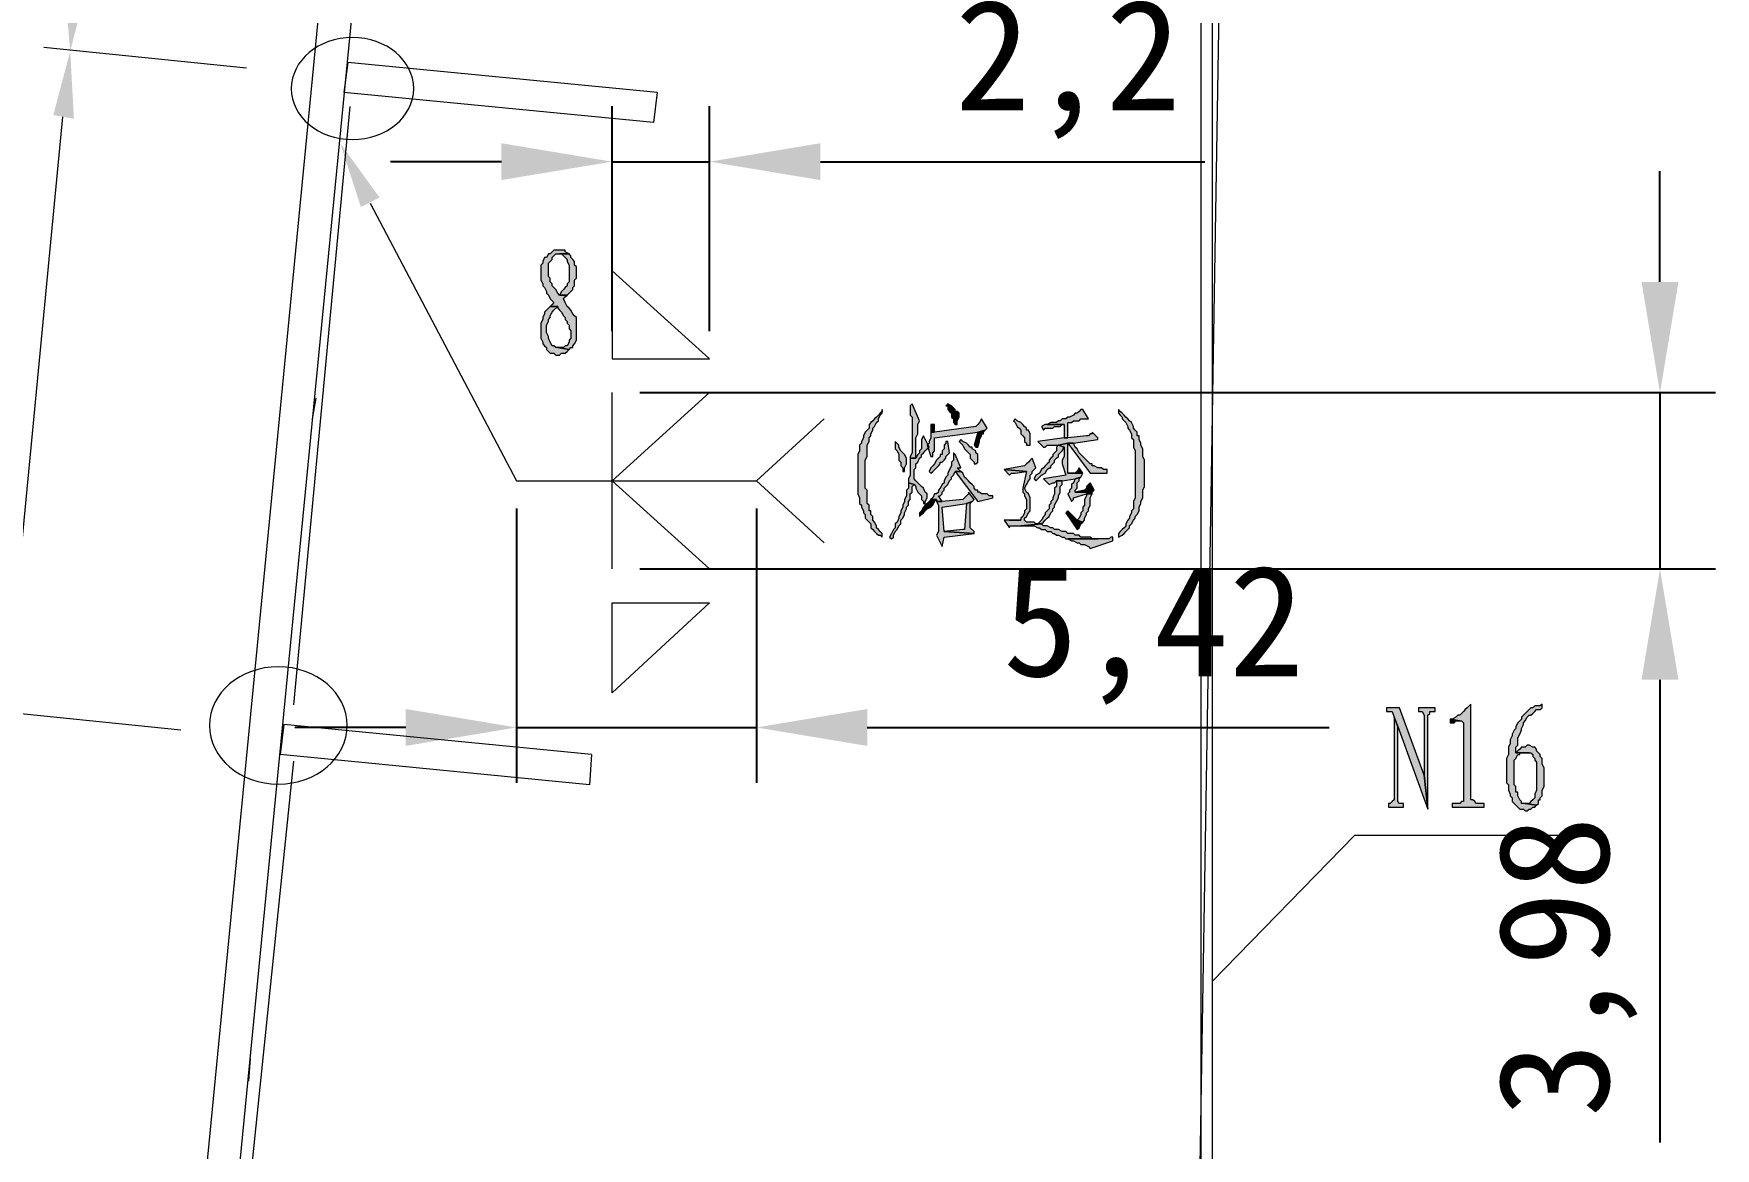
# Model space of a CAD drawing. Header units: inches. Extents: x 20 to 409, y 5 to 283.
# Drawn here: x 42.24 to 80.2, y 204.87 to 230.03 of the extents above; entities that cross this region are included whole.
import ezdxf

# ---------------------------------------------------------------- set-up
doc = ezdxf.new("R2010")
doc.units = ezdxf.units.IN
doc.header["$MEASUREMENT"] = 0
doc.layers.add('C00-00-00', color=7, linetype='Continuous')
doc.layers.add('CFF-00-00', color=1, linetype='Continuous')
doc.styles.get("Standard").update_dxf_attribs({"font": ''})
doc.styles.get('Standard').set_extended_font_data('宋体')
doc.dimstyles.new('ISO-25', dxfattribs={"dimtxt": 2.5, "dimasz": 2.5, "dimexe": 1.25, "dimexo": 0.625, "dimtad": 1, "dimtxsty": 'Standard', "dimcen": 2.5, "dimadec": 0, "dimazin": 0, "dimtfac": 1, "dimtmove": 0, "dimatfit": 3, "dimfxl": 1, "dimarcsym": 0})

# ---------------------------------------------------------------- blocks, each defined once
blk = doc.blocks.new('*U1')
at = {"color": 0, "lineweight": -2, "transparency": 16777216}
for p, q in [((55.296, 223.316), (55.296, 228.392)), ((57.498, 223.316), (57.498, 228.392)), ((52.796, 227.142), (50.296, 227.142)), ((55.296, 227.142), (57.498, 227.142)), ((59.998, 227.142), (68.678, 227.142))]:
    blk.add_line(p, q, dxfattribs=at)
at = {"color": 0, "transparency": 16777216}
for points in [[(52.796, 227.559), (52.796, 226.726), (55.296, 227.142)], [(59.998, 227.559), (59.998, 226.726), (57.498, 227.142)]]:
    blk.add_solid(points, dxfattribs=at)
at = {"layer": 'Defpoints', "color": 0, "transparency": 16777216}
for p in [(57.498, 227.142), (55.296, 222.691), (57.498, 222.691)]:
    blk.add_point(p, dxfattribs=at)
at = {"color": 0, "transparency": 16777216, "insert": (65.588, 229.226), "char_height": 2.5, "attachment_point": 5}
blk.add_mtext('2,2', dxfattribs=at)
blk = doc.blocks.new('*U2')
at = {"color": 0, "lineweight": -2, "transparency": 16777216}
for p, q in [((53.137, 219.314), (53.137, 213.123)), ((58.556, 219.314), (58.556, 213.123)), ((50.637, 214.373), (48.137, 214.373)), ((53.137, 214.373), (58.556, 214.373)), ((61.056, 214.373), (71.487, 214.373))]:
    blk.add_line(p, q, dxfattribs=at)
at = {"color": 0, "transparency": 16777216}
for points in [[(50.637, 214.789), (50.637, 213.956), (53.137, 214.373)], [(61.056, 214.789), (61.056, 213.956), (58.556, 214.373)]]:
    blk.add_solid(points, dxfattribs=at)
at = {"layer": 'Defpoints', "color": 0, "transparency": 16777216}
for p in [(53.137, 219.939), (58.556, 219.939), (58.556, 214.373)]:
    blk.add_point(p, dxfattribs=at)
at = {"color": 0, "transparency": 16777216, "insert": (67.521, 216.456), "char_height": 2.5, "attachment_point": 5}
blk.add_mtext('5,42', dxfattribs=at)
blk = doc.blocks.new('*U3')
at = {"color": 0, "lineweight": -2, "transparency": 16777216}
for p, q in [((78.953, 224.429), (78.953, 226.929)), ((55.921, 221.929), (80.203, 221.929)), ((78.953, 221.929), (78.953, 217.95)), ((55.921, 217.95), (80.203, 217.95)), ((78.953, 215.45), (78.953, 205.005))]:
    blk.add_line(p, q, dxfattribs=at)
at = {"color": 0, "transparency": 16777216}
for points in [[(78.537, 224.429), (79.37, 224.429), (78.953, 221.929)], [(78.537, 215.45), (79.37, 215.45), (78.953, 217.95)]]:
    blk.add_solid(points, dxfattribs=at)
at = {"layer": 'Defpoints', "color": 0, "transparency": 16777216}
for p in [(55.296, 221.929), (55.296, 217.95), (78.953, 217.95)]:
    blk.add_point(p, dxfattribs=at)
at = {"color": 0, "transparency": 16777216, "insert": (76.87, 208.977), "char_height": 2.5, "attachment_point": 5, "rotation": 90}
blk.add_mtext('3,98', dxfattribs=at)

msp = doc.modelspace()

# ---------------------------------------------------------------- hatches: boundary and pattern name
at = {"layer": 'C00-00-00'}
h = msp.add_hatch(color=0, dxfattribs=at)
h.dxf.hatch_style = 2
h.paths.add_polyline_path([(42.935, 231.158), (43.443, 231.115), (43.062, 229.634)])
h = msp.add_hatch(color=0, dxfattribs=at)
h.dxf.hatch_style = 2
h.paths.add_polyline_path([(42.681, 228.194), (43.147, 228.11), (43.062, 229.634)])
h = msp.add_hatch(color=0, dxfattribs=at)
h.dxf.hatch_style = 2
h.paths.add_polyline_path([(49.624, 226.12), (49.158, 227.559), (50.047, 226.332)])
h = msp.add_hatch(color=0, dxfattribs=at)
h.dxf.hatch_style = 2
h.paths.add_polyline_path([(54.111, 225.146), (53.984, 225.146), (53.942, 225.104), (53.899, 225.062), (53.857, 225.062), (53.815, 224.977), (53.772, 224.977), (53.73, 224.892), (53.73, 224.85), (53.688, 224.808), (53.688, 224.469), (53.73, 224.384), (53.73, 224.342), (53.772, 224.3), (53.815, 224.215), (53.815, 224.173), (53.857, 224.13), (53.899, 224.046), (53.984, 223.961), (53.942, 223.919), (53.899, 223.876), (54.069, 223.876), (54.069, 223.834), (54.111, 223.792), (54.153, 223.749), (54.196, 223.665), (54.238, 223.622), (54.238, 223.58), (54.28, 223.538), (54.28, 223.495), (54.323, 223.453), (54.323, 223.368), (54.365, 223.326), (54.365, 223.157), (54.323, 223.114), (54.323, 223.072), (54.28, 222.987), (54.238, 222.987), (54.196, 222.945), (54.069, 222.945), (54.323, 222.903), (54.365, 222.945), (54.407, 222.945), (54.407, 222.987), (54.45, 223.03), (54.492, 223.114), (54.492, 223.622), (54.45, 223.665), (54.407, 223.707), (54.365, 223.792), (54.323, 223.834), (54.28, 223.876), (54.238, 223.961), (54.196, 224.046), (54.238, 224.088), (54.28, 224.13), (54.111, 224.13), (54.069, 224.173), (54.026, 224.257), (53.984, 224.3), (53.942, 224.342), (53.942, 224.384), (53.899, 224.427), (53.899, 224.511), (53.857, 224.554), (53.857, 224.85), (53.899, 224.892), (53.942, 224.935), (53.942, 224.977), (53.984, 225.019), (54.026, 225.062), (54.323, 225.062), (54.238, 225.104), (54.238, 225.146), (54.196, 225.146)])
h = msp.add_hatch(color=0, dxfattribs=at)
h.dxf.hatch_style = 2
h.paths.add_polyline_path([(54.323, 225.062), (54.111, 225.062), (54.153, 225.062), (54.196, 225.019), (54.238, 224.977), (54.28, 224.935), (54.28, 224.892), (54.323, 224.808), (54.323, 224.427), (54.28, 224.384), (54.28, 224.342), (54.238, 224.3), (54.196, 224.257), (54.153, 224.215), (54.111, 224.13), (54.28, 224.13), (54.323, 224.173), (54.365, 224.215), (54.407, 224.257), (54.407, 224.3), (54.45, 224.342), (54.45, 224.469), (54.492, 224.511), (54.492, 224.765), (54.45, 224.808), (54.45, 224.892), (54.407, 224.935), (54.365, 224.977), (54.365, 225.019)])
h = msp.add_hatch(color=0, dxfattribs=at)
h.dxf.hatch_style = 2
h.paths.add_polyline_path([(53.899, 223.876), (53.857, 223.834), (53.815, 223.792), (53.772, 223.749), (53.772, 223.707), (53.73, 223.622), (53.73, 223.58), (53.688, 223.495), (53.688, 223.157), (53.73, 223.072), (53.73, 223.03), (53.772, 222.987), (53.815, 222.945), (53.815, 222.903), (53.857, 222.86), (53.899, 222.818), (53.984, 222.818), (54.026, 222.776), (54.111, 222.776), (54.153, 222.818), (54.238, 222.818), (54.28, 222.86), (54.323, 222.903), (54.069, 222.945), (54.026, 222.945), (53.984, 222.987), (53.942, 222.987), (53.899, 223.072), (53.857, 223.157), (53.857, 223.199), (53.815, 223.284), (53.815, 223.453), (53.857, 223.538), (53.857, 223.58), (53.899, 223.622), (53.899, 223.665), (53.942, 223.749), (53.984, 223.792), (54.069, 223.876)])
h = msp.add_hatch(color=0, dxfattribs=at)
h.dxf.hatch_style = 2
h.paths.add_polyline_path([(61.392, 221.548), (61.392, 221.506), (61.35, 221.463), (61.308, 221.421), (61.265, 221.379), (61.223, 221.336), (61.181, 221.294), (61.138, 221.252), (61.096, 221.209), (61.096, 221.125), (61.054, 221.082), (61.011, 221.04), (60.969, 220.955), (60.969, 220.913), (60.927, 220.828), (60.927, 220.786), (60.884, 220.744), (60.884, 220.617), (60.842, 220.532), (60.842, 220.193), (60.842, 220.109), (60.842, 219.643), (60.884, 219.558), (60.884, 219.431), (60.927, 219.389), (60.927, 219.347), (60.969, 219.262), (60.969, 219.22), (61.011, 219.177), (61.011, 219.093), (61.054, 219.05), (61.096, 219.008), (61.138, 218.966), (61.138, 218.881), (61.181, 218.839), (61.223, 218.796), (61.265, 218.754), (61.308, 218.712), (61.35, 218.712), (61.392, 218.669), (61.392, 218.754), (61.35, 218.796), (61.308, 218.839), (61.265, 218.881), (61.265, 218.923), (61.223, 219.008), (61.181, 219.05), (61.181, 219.135), (61.138, 219.177), (61.138, 219.262), (61.096, 219.262), (61.096, 219.389), (61.054, 219.431), (61.054, 219.728), (61.011, 219.77), (61.011, 220.405), (61.054, 220.49), (61.054, 220.744), (61.096, 220.828), (61.096, 220.913), (61.138, 220.955), (61.138, 220.998), (61.181, 221.082), (61.181, 221.125), (61.223, 221.167), (61.265, 221.252), (61.308, 221.294), (61.308, 221.336), (61.35, 221.421), (61.392, 221.463)])
h = msp.add_hatch(color=0, dxfattribs=at)
h.dxf.hatch_style = 2
h.paths.add_polyline_path([(62.07, 221.675), (62.027, 221.633), (62.027, 221.421), (62.07, 221.379), (62.07, 220.574), (62.027, 220.49), (62.027, 220.447), (62.154, 220.447), (62.154, 220.659), (62.154, 220.701), (62.154, 220.913), (62.197, 220.998), (62.197, 221.209), (62.239, 221.294)])
h = msp.add_hatch(color=0, dxfattribs=at)
h.dxf.hatch_style = 2
h.paths.add_polyline_path([(62.874, 221.675), (62.832, 221.633), (62.874, 221.633), (62.874, 221.548), (62.916, 221.506), (62.959, 221.463), (62.959, 221.379), (63.001, 221.336), (63.001, 221.252), (63.043, 221.209), (63.086, 221.209), (63.086, 221.294), (63.128, 221.379), (63.128, 221.463), (63.086, 221.506), (63.043, 221.506), (63.043, 221.548), (63.001, 221.59), (62.959, 221.633)])
h = msp.add_hatch(color=0, dxfattribs=at)
h.dxf.hatch_style = 2
h.paths.add_polyline_path([(65.88, 221.548), (65.837, 221.506), (65.795, 221.463), (65.753, 221.463), (65.71, 221.421), (65.626, 221.379), (65.583, 221.379), (65.541, 221.336), (65.456, 221.336), (65.414, 221.294), (65.372, 221.294), (65.329, 221.252), (65.202, 221.252), (65.118, 221.209), (65.499, 221.209), (65.499, 221.167), (65.499, 220.913), (65.583, 220.913), (65.583, 221.252), (65.626, 221.252), (65.668, 221.252), (65.71, 221.294), (65.837, 221.294), (65.88, 221.336), (66.049, 221.336), (65.922, 221.548)])
h = msp.add_hatch(color=0, dxfattribs=at)
h.dxf.hatch_style = 2
h.paths.add_polyline_path([(66.726, 221.548), (66.726, 221.463), (66.769, 221.421), (66.811, 221.379), (66.811, 221.336), (66.853, 221.294), (66.896, 221.252), (66.938, 221.167), (66.938, 221.125), (66.98, 221.082), (67.023, 220.998), (67.023, 220.913), (67.065, 220.871), (67.065, 220.701), (67.107, 220.617), (67.107, 220.066), (67.107, 219.982), (67.107, 219.558), (67.065, 219.474), (67.065, 219.304), (67.023, 219.262), (67.023, 219.22), (66.98, 219.135), (66.98, 219.093), (66.938, 219.05), (66.896, 218.966), (66.896, 218.923), (66.853, 218.881), (66.811, 218.839), (66.769, 218.796), (66.726, 218.754), (66.726, 218.669), (66.811, 218.712), (66.853, 218.754), (66.896, 218.796), (66.938, 218.839), (66.98, 218.881), (66.98, 218.923), (67.023, 218.966), (67.065, 219.05), (67.107, 219.093), (67.107, 219.135), (67.15, 219.177), (67.192, 219.262), (67.192, 219.347), (67.234, 219.431), (67.234, 219.474), (67.277, 219.558), (67.277, 219.728), (67.319, 219.812), (67.319, 220.405), (67.277, 220.49), (67.277, 220.659), (67.234, 220.744), (67.234, 220.786), (67.192, 220.871), (67.192, 220.955), (67.15, 220.955), (67.15, 221.04), (67.107, 221.082), (67.065, 221.125), (67.065, 221.167), (67.023, 221.252), (66.98, 221.294), (66.938, 221.336), (66.896, 221.379), (66.853, 221.421), (66.811, 221.463), (66.769, 221.506)])
h = msp.add_hatch(color=0, dxfattribs=at)
h.dxf.hatch_style = 2
h.paths.add_polyline_path([(63.636, 221.336), (63.594, 221.252), (63.551, 221.209), (63.509, 221.167), (62.578, 221.04), (62.493, 221.04), (62.493, 220.955), (62.493, 220.913), (62.451, 220.828), (62.451, 220.786), (62.408, 220.744), (62.493, 220.49), (62.535, 220.49), (62.535, 220.574), (62.578, 220.617), (62.578, 220.913), (63.551, 221.04), (63.721, 221.082), (63.763, 221.125)])
h = msp.add_hatch(color=0, dxfattribs=at)
h.dxf.hatch_style = 2
h.paths.add_polyline_path([(62.578, 221.209), (62.493, 221.209), (62.493, 221.125), (62.493, 221.04), (62.578, 221.04)])
h = msp.add_hatch(color=0, dxfattribs=at)
h.dxf.hatch_style = 2
h.paths.add_polyline_path([(63.721, 221.082), (63.551, 221.04), (63.467, 220.744), (63.509, 220.701), (63.551, 220.701), (63.594, 220.828), (63.594, 220.871), (63.636, 220.955), (63.636, 220.998), (63.678, 220.998), (63.678, 221.04)])
h = msp.add_hatch(color=0, dxfattribs=at)
h.dxf.hatch_style = 2
h.paths.add_polyline_path([(64.398, 221.336), (64.356, 221.294), (64.398, 221.252), (64.44, 221.167), (64.483, 221.125), (64.525, 221.082), (64.525, 220.998), (64.567, 220.955), (64.61, 220.913), (64.61, 220.828), (64.652, 220.786), (64.652, 220.744), (64.737, 220.744), (64.737, 220.998), (64.694, 221.082), (64.652, 221.082), (64.652, 221.125), (64.61, 221.167), (64.567, 221.209), (64.525, 221.252), (64.44, 221.294)])
h = msp.add_hatch(color=0, dxfattribs=at)
h.dxf.hatch_style = 2
h.paths.add_polyline_path([(66.134, 221.04), (66.134, 220.998), (66.091, 220.998), (66.049, 220.955), (66.007, 220.955), (65.583, 220.913), (65.499, 220.913), (64.906, 220.828), (65.033, 220.701), (65.075, 220.701), (65.118, 220.744), (65.372, 220.744), (65.583, 220.786), (65.71, 220.786), (66.261, 220.871), (66.261, 220.913)])
h = msp.add_hatch(color=0, dxfattribs=at)
h.dxf.hatch_style = 2
h.paths.add_polyline_path([(65.118, 221.209), (65.075, 221.209), (64.991, 221.167), (65.033, 221.082), (65.075, 221.125), (65.245, 221.125), (65.287, 221.167), (65.414, 221.167), (65.456, 221.209), (65.499, 221.209)])
h = msp.add_hatch(color=0, dxfattribs=at)
h.dxf.hatch_style = 2
h.paths.add_polyline_path([(61.689, 220.828), (61.689, 220.659), (61.731, 220.617), (61.773, 220.532), (61.773, 220.405), (61.816, 220.363), (61.816, 220.278), (61.858, 220.236), (61.858, 220.151), (61.9, 220.151), (61.9, 220.236), (61.943, 220.32), (61.943, 220.447), (61.9, 220.532), (61.858, 220.574), (61.816, 220.617), (61.773, 220.701), (61.773, 220.744)])
h = msp.add_hatch(color=0, dxfattribs=at)
h.dxf.hatch_style = 2
h.paths.add_polyline_path([(62.324, 220.955), (62.281, 220.871), (62.281, 220.659), (62.239, 220.617), (62.239, 220.574), (62.197, 220.532), (62.154, 220.447), (62.027, 220.447), (62.027, 220.363), (62.027, 220.066), (61.985, 219.982), (61.985, 219.897), (62.112, 219.855), (62.154, 219.812), (62.154, 219.77), (62.197, 219.685), (62.239, 219.643), (62.281, 219.601), (62.281, 219.516), (62.324, 219.474), (62.324, 219.431), (62.366, 219.431), (62.366, 219.474), (62.408, 219.558), (62.408, 219.643), (62.366, 219.685), (62.324, 219.77), (62.281, 219.812), (62.239, 219.855), (62.197, 219.897), (62.154, 219.939), (62.112, 219.982), (62.112, 220.193), (62.154, 220.236), (62.154, 220.32), (62.197, 220.363), (62.239, 220.447), (62.281, 220.49), (62.281, 220.532), (62.324, 220.574), (62.366, 220.617), (62.408, 220.659), (62.451, 220.701)])
h = msp.add_hatch(color=0, dxfattribs=at)
h.dxf.hatch_style = 2
h.paths.add_polyline_path([(62.832, 220.828), (62.832, 220.786), (62.789, 220.744), (62.789, 220.659), (62.747, 220.617), (62.747, 220.532), (62.705, 220.532), (62.705, 220.49), (62.662, 220.447), (62.62, 220.405), (62.578, 220.32), (62.535, 220.278), (62.493, 220.236), (62.451, 220.151), (62.493, 220.109), (62.535, 220.151), (62.62, 220.236), (62.662, 220.278), (62.705, 220.32), (62.705, 220.363), (62.747, 220.363), (62.789, 220.405), (62.832, 220.447), (62.832, 220.49), (62.874, 220.532), (62.916, 220.574), (62.874, 220.828)])
h = msp.add_hatch(color=0, dxfattribs=at)
h.dxf.hatch_style = 2
h.paths.add_polyline_path([(63.17, 220.871), (63.128, 220.828), (63.17, 220.786), (63.213, 220.744), (63.255, 220.659), (63.297, 220.617), (63.34, 220.574), (63.382, 220.532), (63.382, 220.447), (63.424, 220.405), (63.467, 220.363), (63.467, 220.32), (63.509, 220.32), (63.551, 220.363), (63.551, 220.532), (63.509, 220.574), (63.509, 220.617), (63.424, 220.659), (63.424, 220.701), (63.382, 220.701), (63.34, 220.744), (63.297, 220.786), (63.213, 220.828)])
h = msp.add_hatch(color=0, dxfattribs=at)
h.dxf.hatch_style = 2
h.paths.add_polyline_path([(65.372, 220.744), (65.329, 220.701), (65.329, 220.617), (65.287, 220.574), (65.245, 220.532), (65.245, 220.49), (65.202, 220.447), (65.16, 220.405), (65.16, 220.363), (65.118, 220.32), (65.075, 220.278), (65.033, 220.236), (64.991, 220.193), (64.948, 220.109), (64.864, 220.066), (64.821, 219.982), (64.864, 219.939), (64.906, 219.982), (64.948, 220.024), (64.991, 220.066), (65.075, 220.109), (65.118, 220.193), (65.16, 220.236), (65.202, 220.236), (65.202, 220.278), (65.245, 220.32), (65.287, 220.363), (65.287, 220.405), (65.329, 220.447), (65.372, 220.49), (65.372, 220.532), (65.414, 220.574), (65.456, 220.617), (65.499, 220.701)])
h = msp.add_hatch(color=0, dxfattribs=at)
h.dxf.hatch_style = 2
h.paths.add_polyline_path([(65.583, 220.786), (65.372, 220.744), (65.499, 220.701), (65.499, 220.49), (65.456, 220.405), (65.456, 220.32), (65.541, 220.066), (65.033, 219.982), (65.16, 219.855), (65.245, 219.897), (65.287, 219.897), (65.329, 219.939), (65.456, 219.939), (65.753, 219.982), (65.88, 220.024), (65.922, 220.109), (65.583, 220.109), (65.583, 220.447)])
h = msp.add_hatch(color=0, dxfattribs=at)
h.dxf.hatch_style = 2
h.paths.add_polyline_path([(65.71, 220.786), (65.583, 220.786), (66.091, 220.109), (66.472, 220.109), (66.472, 220.193), (66.388, 220.193), (66.345, 220.236), (66.261, 220.236), (66.176, 220.278), (66.134, 220.278), (66.134, 220.32), (66.091, 220.32), (66.049, 220.363), (66.007, 220.405), (65.964, 220.447), (65.922, 220.49), (65.88, 220.532), (65.837, 220.574), (65.795, 220.659), (65.753, 220.701)])
h = msp.add_hatch(color=0, dxfattribs=at)
h.dxf.hatch_style = 2
h.paths.add_polyline_path([(63.001, 220.574), (63.001, 220.405), (62.959, 220.363), (62.959, 220.278), (62.916, 220.193), (62.874, 220.109), (62.874, 220.066), (62.832, 220.024), (62.789, 219.939), (62.789, 219.897), (62.747, 219.855), (62.705, 219.77), (62.662, 219.728), (62.662, 219.685), (62.62, 219.643), (62.578, 219.643), (62.535, 219.558), (62.493, 219.516), (62.62, 219.516), (62.62, 219.474), (62.747, 219.474), (62.662, 219.601), (62.705, 219.601), (62.747, 219.643), (62.747, 219.685), (62.789, 219.728), (62.789, 219.77), (62.832, 219.812), (62.874, 219.855), (62.916, 219.939), (62.959, 219.982), (62.959, 220.024), (63.001, 220.066), (63.043, 220.151), (63.17, 220.151), (63.086, 220.236), (63.17, 220.236), (63.043, 220.532)])
h = msp.add_hatch(color=0, dxfattribs=at)
h.dxf.hatch_style = 2
h.paths.add_polyline_path([(64.779, 220.447), (64.737, 220.405), (64.694, 220.363), (64.652, 220.32), (64.61, 220.278), (64.144, 220.193), (64.652, 220.151), (64.567, 219.77), (64.567, 219.685), (64.61, 219.643), (64.61, 219.601), (64.652, 219.516), (64.652, 219.304), (64.61, 219.262), (64.61, 219.22), (64.567, 219.135), (64.525, 219.093), (64.525, 219.05), (64.271, 219.05), (64.144, 219.05), (64.271, 218.881), (64.271, 218.923), (64.313, 218.923), (64.525, 218.923), (64.991, 218.966), (64.864, 218.966), (64.821, 219.008), (64.652, 219.008), (64.61, 219.05), (64.61, 219.093), (64.652, 219.135), (64.694, 219.22), (64.737, 219.262), (64.737, 219.558), (64.694, 219.643), (64.652, 219.685), (64.61, 219.77), (64.652, 219.855), (64.694, 219.939), (64.737, 219.982), (64.737, 220.066), (64.779, 220.109), (64.779, 220.151), (64.821, 220.193), (64.864, 220.236)])
h = msp.add_hatch(color=0, dxfattribs=at)
h.dxf.hatch_style = 2
h.paths.add_polyline_path([(65.837, 220.236), (65.795, 220.151), (65.753, 220.109), (65.583, 220.109), (65.922, 220.109)])
h = msp.add_hatch(color=0, dxfattribs=at)
h.dxf.hatch_style = 2
h.paths.add_polyline_path([(61.985, 219.897), (61.985, 219.77), (61.943, 219.728), (61.943, 219.601), (61.9, 219.516), (61.9, 219.474), (61.858, 219.389), (61.858, 219.347), (61.816, 219.262), (61.816, 219.22), (61.773, 219.135), (61.773, 219.093), (61.731, 219.008), (61.689, 218.966), (61.689, 218.881), (61.646, 218.839), (61.604, 218.754), (61.562, 218.669), (61.604, 218.627), (61.646, 218.669), (61.646, 218.712), (61.689, 218.796), (61.731, 218.839), (61.773, 218.923), (61.816, 218.966), (61.816, 219.05), (61.858, 219.093), (61.9, 219.177), (61.9, 219.22), (61.943, 219.304), (61.943, 219.347), (61.985, 219.389), (61.985, 219.474), (62.027, 219.516), (62.027, 219.643), (62.07, 219.685), (62.07, 219.812), (62.112, 219.855)])
h = msp.add_hatch(color=0, dxfattribs=at)
h.dxf.hatch_style = 2
h.paths.add_polyline_path([(63.17, 220.151), (63.043, 220.151), (63.551, 219.474), (63.89, 219.558), (63.89, 219.601), (63.848, 219.601), (63.805, 219.601), (63.763, 219.643), (63.636, 219.643), (63.594, 219.685), (63.551, 219.685), (63.551, 219.728), (63.509, 219.728), (63.467, 219.77), (63.467, 219.812), (63.424, 219.855), (63.382, 219.897), (63.34, 219.939), (63.297, 219.982), (63.255, 220.024), (63.213, 220.109)])
h = msp.add_hatch(color=0, dxfattribs=at)
h.dxf.hatch_style = 2
h.paths.add_polyline_path([(64.144, 220.193), (64.271, 220.066), (64.313, 220.109), (64.398, 220.109), (64.652, 220.151)])
h = msp.add_hatch(color=0, dxfattribs=at)
h.dxf.hatch_style = 2
h.paths.add_polyline_path([(65.456, 219.939), (65.329, 219.939), (65.329, 219.897), (65.329, 219.812), (65.287, 219.77), (65.287, 219.643), (65.245, 219.558), (65.245, 219.516), (65.202, 219.474), (65.202, 219.431), (65.16, 219.389), (65.16, 219.304), (65.118, 219.262), (65.075, 219.22), (65.075, 219.177), (65.033, 219.135), (64.991, 219.05), (64.948, 219.008), (64.906, 218.966), (64.991, 218.966), (65.033, 219.008), (65.075, 219.05), (65.118, 219.093), (65.16, 219.135), (65.202, 219.22), (65.245, 219.262), (65.245, 219.304), (65.287, 219.347), (65.287, 219.389), (65.329, 219.474), (65.372, 219.558), (65.372, 219.601), (65.414, 219.685), (65.414, 219.812), (65.456, 219.855)])
h = msp.add_hatch(color=0, dxfattribs=at)
h.dxf.hatch_style = 2
h.paths.add_polyline_path([(65.88, 220.024), (65.753, 219.982), (65.71, 219.897), (65.668, 219.855), (65.668, 219.77), (65.626, 219.728), (65.626, 219.685), (65.583, 219.643), (65.668, 219.474), (65.71, 219.516), (65.71, 219.558), (66.007, 219.643), (66.134, 219.643), (66.134, 219.685), (65.753, 219.685), (65.753, 219.728), (65.795, 219.77), (65.795, 219.897), (65.837, 219.939), (65.837, 219.982)])
h = msp.add_hatch(color=0, dxfattribs=at)
h.dxf.hatch_style = 2
h.paths.add_polyline_path([(66.091, 219.897), (66.049, 219.855), (66.007, 219.812), (66.007, 219.77), (65.964, 219.728), (65.753, 219.685), (66.134, 219.685), (66.176, 219.728)])
h = msp.add_hatch(color=0, dxfattribs=at)
h.dxf.hatch_style = 2
h.paths.add_polyline_path([(62.493, 219.516), (62.451, 219.474), (62.408, 219.431), (62.366, 219.389), (62.324, 219.347), (62.281, 219.262), (62.239, 219.22), (62.239, 219.135), (62.281, 219.177), (62.324, 219.22), (62.366, 219.262), (62.408, 219.304), (62.493, 219.347), (62.535, 219.389), (62.578, 219.474), (62.62, 219.516)])
h = msp.add_hatch(color=0, dxfattribs=at)
h.dxf.hatch_style = 2
h.paths.add_polyline_path([(63.34, 219.685), (63.34, 219.643), (63.297, 219.601), (63.255, 219.558), (63.213, 219.516), (62.747, 219.474), (62.62, 219.474), (62.662, 219.389), (62.662, 218.796), (62.62, 218.712), (62.747, 218.458), (62.789, 218.669), (63.467, 218.754), (62.789, 218.796), (62.747, 219.347), (63.297, 219.431), (63.424, 219.474), (63.467, 219.516)])
h = msp.add_hatch(color=0, dxfattribs=at)
h.dxf.hatch_style = 2
h.paths.add_polyline_path([(63.424, 219.474), (63.297, 219.431), (63.255, 218.839), (63.213, 218.839), (62.789, 218.796), (63.467, 218.754), (63.467, 218.796), (63.382, 218.881), (63.382, 219.431)])
h = msp.add_hatch(color=0, dxfattribs=at)
h.dxf.hatch_style = 2
h.paths.add_polyline_path([(66.134, 219.643), (66.007, 219.643), (66.007, 219.601), (65.964, 219.516), (65.964, 219.389), (65.922, 219.347), (65.922, 219.262), (65.88, 219.22), (65.88, 219.177), (65.837, 219.093), (65.795, 219.05), (65.922, 219.008), (65.964, 219.05), (65.964, 219.093), (66.007, 219.177), (66.007, 219.22), (66.049, 219.262), (66.049, 219.304), (66.091, 219.389), (66.091, 219.558)])
h = msp.add_hatch(color=0, dxfattribs=at)
h.dxf.hatch_style = 2
h.paths.add_polyline_path([(65.583, 219.262), (65.541, 219.22), (65.795, 218.839), (65.837, 218.881), (65.88, 218.966), (65.922, 219.008), (65.795, 219.05)])
h = msp.add_hatch(color=0, dxfattribs=at)
h.dxf.hatch_style = 2
h.paths.add_polyline_path([(64.991, 218.966), (64.525, 218.923), (64.821, 218.923), (64.906, 218.881), (64.948, 218.881), (64.991, 218.839), (65.075, 218.839), (65.118, 218.796), (65.202, 218.796), (65.245, 218.754), (65.287, 218.754), (65.329, 218.712), (65.372, 218.712), (65.456, 218.669), (65.499, 218.669), (65.541, 218.627), (65.583, 218.627), (66.261, 218.627), (66.134, 218.627), (66.091, 218.669), (65.88, 218.669), (65.837, 218.712), (65.753, 218.712), (65.71, 218.754), (65.583, 218.754), (65.541, 218.796), (65.456, 218.796), (65.372, 218.839), (65.287, 218.839), (65.245, 218.881), (65.202, 218.881), (65.118, 218.923), (65.033, 218.923)])
h = msp.add_hatch(color=0, dxfattribs=at)
h.dxf.hatch_style = 2
h.paths.add_polyline_path([(66.599, 218.669), (66.557, 218.669), (66.515, 218.627), (65.583, 218.627), (65.668, 218.585), (65.71, 218.585), (65.795, 218.542), (65.837, 218.542), (65.88, 218.5), (65.964, 218.5), (66.049, 218.458), (66.091, 218.415), (66.599, 218.585)])
h = msp.add_hatch(color=0, dxfattribs=at)
h.dxf.hatch_style = 2
h.paths.add_polyline_path([(74.685, 214.902), (74.643, 214.859), (74.6, 214.817), (74.558, 214.775), (74.516, 214.732), (74.473, 214.69), (74.431, 214.648), (74.389, 214.648), (74.346, 214.605), (74.262, 214.563), (74.219, 214.563), (74.431, 214.521), (74.473, 214.521), (74.516, 214.478), (74.516, 212.7), (74.473, 212.7), (74.431, 212.658), (74.262, 212.658), (74.262, 212.573), (74.981, 212.573), (74.981, 212.658), (74.812, 212.658), (74.77, 212.7), (74.727, 212.743), (74.685, 212.743), (74.685, 212.785)])
h = msp.add_hatch(color=0, dxfattribs=at)
h.dxf.hatch_style = 2
h.paths.add_polyline_path([(76.294, 214.902), (76.251, 214.859), (76.124, 214.859), (76.082, 214.817), (76.04, 214.817), (75.997, 214.775), (75.955, 214.732), (75.913, 214.69), (75.87, 214.648), (75.828, 214.605), (75.828, 214.563), (75.786, 214.521), (75.743, 214.478), (75.701, 214.394), (75.701, 214.351), (75.659, 214.309), (75.616, 214.224), (75.616, 214.182), (75.574, 214.097), (75.574, 214.013), (75.532, 213.928), (75.532, 213.801), (75.532, 213.759), (75.489, 213.674), (75.489, 213.124), (75.532, 213.081), (75.532, 212.954), (75.574, 212.87), (75.574, 212.827), (75.616, 212.785), (75.616, 212.7), (75.659, 212.658), (75.701, 212.616), (75.743, 212.573), (75.786, 212.531), (75.87, 212.531), (75.913, 212.489), (75.955, 212.489), (75.997, 212.531), (76.04, 212.531), (76.082, 212.573), (76.124, 212.573), (76.167, 212.616), (75.913, 212.658), (75.828, 212.658), (75.828, 212.7), (75.786, 212.743), (75.743, 212.827), (75.743, 212.912), (75.701, 212.912), (75.701, 213.039), (75.659, 213.081), (75.659, 213.632), (75.701, 213.674), (75.743, 213.759), (75.786, 213.759), (75.786, 213.801), (75.997, 213.801), (75.701, 213.801), (75.701, 213.928), (75.743, 213.97), (75.743, 214.14), (75.786, 214.224), (75.828, 214.309), (75.828, 214.351), (75.87, 214.436), (75.87, 214.478), (75.913, 214.521), (75.955, 214.605), (75.997, 214.648), (76.04, 214.648), (76.082, 214.69), (76.124, 214.732), (76.167, 214.775), (76.251, 214.775), (76.294, 214.817)])
h = msp.add_hatch(color=0, dxfattribs=at)
h.dxf.hatch_style = 2
h.paths.add_polyline_path([(73.076, 214.817), (72.78, 214.817), (72.78, 214.732), (72.907, 214.732), (72.949, 214.605), (73.034, 214.394), (73.711, 212.531), (73.627, 213.293)])
h = msp.add_hatch(color=0, dxfattribs=at)
h.dxf.hatch_style = 2
h.paths.add_polyline_path([(72.949, 214.605), (72.949, 212.743), (72.907, 212.7), (72.865, 212.658), (72.822, 212.658), (72.822, 212.573), (73.161, 212.573), (73.161, 212.658), (73.076, 212.658), (73.034, 212.7), (73.034, 214.394)])
h = msp.add_hatch(color=0, dxfattribs=at)
h.dxf.hatch_style = 2
h.paths.add_polyline_path([(73.881, 214.817), (73.5, 214.817), (73.5, 214.732), (73.584, 214.732), (73.627, 214.648), (73.627, 213.293), (73.711, 212.531), (73.711, 214.648), (73.754, 214.69), (73.754, 214.732), (73.796, 214.732), (73.881, 214.732)])
h = msp.add_hatch(color=0, dxfattribs=at)
h.dxf.hatch_style = 2
h.paths.add_polyline_path([(74.219, 214.563), (74.219, 214.478), (74.262, 214.478), (74.304, 214.478), (74.346, 214.521), (74.431, 214.521)])
h = msp.add_hatch(color=0, dxfattribs=at)
h.dxf.hatch_style = 2
h.paths.add_polyline_path([(75.997, 213.97), (75.955, 213.97), (75.913, 213.928), (75.828, 213.928), (75.786, 213.886), (75.743, 213.843), (75.701, 213.801), (76.04, 213.801), (76.082, 213.759), (76.082, 213.716), (76.124, 213.674), (76.124, 213.632), (76.167, 213.589), (76.167, 212.954), (76.124, 212.87), (76.124, 212.827), (76.124, 212.785), (76.082, 212.743), (76.04, 212.7), (75.997, 212.658), (75.913, 212.658), (76.167, 212.616), (76.209, 212.658), (76.209, 212.743), (76.251, 212.743), (76.251, 212.785), (76.294, 212.827), (76.294, 212.954), (76.336, 213.039), (76.336, 213.462), (76.294, 213.547), (76.294, 213.674), (76.251, 213.716), (76.251, 213.759), (76.209, 213.801), (76.167, 213.843), (76.167, 213.886), (76.124, 213.928), (76.082, 213.928)])

# ---------------------------------------------------------------- linework, layer by layer
at = {"layer": 'C00-00-00', "color": 0, "lineweight": 0}
for points in [[(45.475, 197.545), (50.47, 248.938)], [(46.195, 197.333), (51.232, 248.98)], [(68.589, 231.877), (68.589, 203.006)], [(68.843, 231.877), (68.843, 202.921)], [(47.041, 229.253), (42.469, 229.718)], [(47.041, 229.253), (42.469, 229.718)], [(49.327, 229.38), (49.243, 228.702)], [(56.312, 228.702), (49.327, 229.38)], [(56.312, 228.702), (56.228, 228.025), (49.243, 228.702)], [(41.75, 216.214), (42.893, 228.152)], [(49.835, 226.205), (53.137, 219.939)], [(48.608, 221.802), (48.523, 221.336)], [(55.296, 219.939), (57.498, 221.929)], [(55.296, 217.95), (55.296, 221.929)], [(60.08, 221.336), (58.556, 219.939), (60.08, 218.542)], [(53.137, 219.939), (58.556, 219.939)], [(55.296, 219.939), (57.498, 217.95)], [(45.56, 214.309), (40.988, 214.775)], [(45.56, 214.309), (40.988, 214.775)], [(47.888, 214.436), (47.803, 213.759)], [(54.831, 213.759), (47.888, 214.436)], [(54.831, 213.759), (54.788, 213.081), (47.803, 213.759)], [(76.929, 211.938), (72.06, 211.938), (68.843, 208.636)], [(47.126, 206.901), (47.084, 206.393)]]:
    msp.add_lwpolyline(points, dxfattribs=at)
for points in [[(54.111, 225.146), (53.984, 225.146), (53.942, 225.104), (53.899, 225.062), (53.857, 225.062), (53.815, 224.977), (53.772, 224.977), (53.73, 224.892), (53.73, 224.85), (53.688, 224.808), (53.688, 224.469), (53.73, 224.384), (53.73, 224.342), (53.772, 224.3), (53.815, 224.215), (53.815, 224.173), (53.857, 224.13), (53.899, 224.046), (53.984, 223.961), (53.942, 223.919), (53.899, 223.876), (54.069, 223.876), (54.069, 223.834), (54.111, 223.792), (54.153, 223.749), (54.196, 223.665), (54.238, 223.622), (54.238, 223.58), (54.28, 223.538), (54.28, 223.495), (54.323, 223.453), (54.323, 223.368), (54.365, 223.326), (54.365, 223.157), (54.323, 223.114), (54.323, 223.072), (54.28, 222.987), (54.238, 222.987), (54.196, 222.945), (54.069, 222.945), (54.323, 222.903), (54.365, 222.945), (54.407, 222.945), (54.407, 222.987), (54.45, 223.03), (54.492, 223.114), (54.492, 223.622), (54.45, 223.665), (54.407, 223.707), (54.365, 223.792), (54.323, 223.834), (54.28, 223.876), (54.238, 223.961), (54.196, 224.046), (54.238, 224.088), (54.28, 224.13), (54.111, 224.13), (54.069, 224.173), (54.026, 224.257), (53.984, 224.3), (53.942, 224.342), (53.942, 224.384), (53.899, 224.427), (53.899, 224.511), (53.857, 224.554), (53.857, 224.85), (53.899, 224.892), (53.942, 224.935), (53.942, 224.977), (53.984, 225.019), (54.026, 225.062), (54.323, 225.062), (54.238, 225.104), (54.238, 225.146), (54.196, 225.146)], [(54.323, 225.062), (54.111, 225.062), (54.153, 225.062), (54.196, 225.019), (54.238, 224.977), (54.28, 224.935), (54.28, 224.892), (54.323, 224.808), (54.323, 224.427), (54.28, 224.384), (54.28, 224.342), (54.238, 224.3), (54.196, 224.257), (54.153, 224.215), (54.111, 224.13), (54.28, 224.13), (54.323, 224.173), (54.365, 224.215), (54.407, 224.257), (54.407, 224.3), (54.45, 224.342), (54.45, 224.469), (54.492, 224.511), (54.492, 224.765), (54.45, 224.808), (54.45, 224.892), (54.407, 224.935), (54.365, 224.977), (54.365, 225.019)], [(57.498, 222.691), (55.296, 224.681), (55.296, 222.691)], [(53.899, 223.876), (53.857, 223.834), (53.815, 223.792), (53.772, 223.749), (53.772, 223.707), (53.73, 223.622), (53.73, 223.58), (53.688, 223.495), (53.688, 223.157), (53.73, 223.072), (53.73, 223.03), (53.772, 222.987), (53.815, 222.945), (53.815, 222.903), (53.857, 222.86), (53.899, 222.818), (53.984, 222.818), (54.026, 222.776), (54.111, 222.776), (54.153, 222.818), (54.238, 222.818), (54.28, 222.86), (54.323, 222.903), (54.069, 222.945), (54.026, 222.945), (53.984, 222.987), (53.942, 222.987), (53.899, 223.072), (53.857, 223.157), (53.857, 223.199), (53.815, 223.284), (53.815, 223.453), (53.857, 223.538), (53.857, 223.58), (53.899, 223.622), (53.899, 223.665), (53.942, 223.749), (53.984, 223.792), (54.069, 223.876)], [(61.392, 221.548), (61.392, 221.506), (61.35, 221.463), (61.308, 221.421), (61.265, 221.379), (61.223, 221.336), (61.181, 221.294), (61.138, 221.252), (61.096, 221.209), (61.096, 221.125), (61.054, 221.082), (61.011, 221.04), (60.969, 220.955), (60.969, 220.913), (60.927, 220.828), (60.927, 220.786), (60.884, 220.744), (60.884, 220.617), (60.842, 220.532), (60.842, 220.193), (60.842, 220.109), (60.842, 219.643), (60.884, 219.558), (60.884, 219.431), (60.927, 219.389), (60.927, 219.347), (60.969, 219.262), (60.969, 219.22), (61.011, 219.177), (61.011, 219.093), (61.054, 219.05), (61.096, 219.008), (61.138, 218.966), (61.138, 218.881), (61.181, 218.839), (61.223, 218.796), (61.265, 218.754), (61.308, 218.712), (61.35, 218.712), (61.392, 218.669), (61.392, 218.754), (61.35, 218.796), (61.308, 218.839), (61.265, 218.881), (61.265, 218.923), (61.223, 219.008), (61.181, 219.05), (61.181, 219.135), (61.138, 219.177), (61.138, 219.262), (61.096, 219.262), (61.096, 219.389), (61.054, 219.431), (61.054, 219.728), (61.011, 219.77), (61.011, 220.405), (61.054, 220.49), (61.054, 220.744), (61.096, 220.828), (61.096, 220.913), (61.138, 220.955), (61.138, 220.998), (61.181, 221.082), (61.181, 221.125), (61.223, 221.167), (61.265, 221.252), (61.308, 221.294), (61.308, 221.336), (61.35, 221.421), (61.392, 221.463)], [(62.07, 221.675), (62.027, 221.633), (62.027, 221.421), (62.07, 221.379), (62.07, 220.574), (62.027, 220.49), (62.027, 220.447), (62.154, 220.447), (62.154, 220.659), (62.154, 220.701), (62.154, 220.913), (62.197, 220.998), (62.197, 221.209), (62.239, 221.294)], [(62.874, 221.675), (62.832, 221.633), (62.874, 221.633), (62.874, 221.548), (62.916, 221.506), (62.959, 221.463), (62.959, 221.379), (63.001, 221.336), (63.001, 221.252), (63.043, 221.209), (63.086, 221.209), (63.086, 221.294), (63.128, 221.379), (63.128, 221.463), (63.086, 221.506), (63.043, 221.506), (63.043, 221.548), (63.001, 221.59), (62.959, 221.633)], [(65.88, 221.548), (65.837, 221.506), (65.795, 221.463), (65.753, 221.463), (65.71, 221.421), (65.626, 221.379), (65.583, 221.379), (65.541, 221.336), (65.456, 221.336), (65.414, 221.294), (65.372, 221.294), (65.329, 221.252), (65.202, 221.252), (65.118, 221.209), (65.499, 221.209), (65.499, 221.167), (65.499, 220.913), (65.583, 220.913), (65.583, 221.252), (65.626, 221.252), (65.668, 221.252), (65.71, 221.294), (65.837, 221.294), (65.88, 221.336), (66.049, 221.336), (65.922, 221.548)], [(66.726, 221.548), (66.726, 221.463), (66.769, 221.421), (66.811, 221.379), (66.811, 221.336), (66.853, 221.294), (66.896, 221.252), (66.938, 221.167), (66.938, 221.125), (66.98, 221.082), (67.023, 220.998), (67.023, 220.913), (67.065, 220.871), (67.065, 220.701), (67.107, 220.617), (67.107, 220.066), (67.107, 219.982), (67.107, 219.558), (67.065, 219.474), (67.065, 219.304), (67.023, 219.262), (67.023, 219.22), (66.98, 219.135), (66.98, 219.093), (66.938, 219.05), (66.896, 218.966), (66.896, 218.923), (66.853, 218.881), (66.811, 218.839), (66.769, 218.796), (66.726, 218.754), (66.726, 218.669), (66.811, 218.712), (66.853, 218.754), (66.896, 218.796), (66.938, 218.839), (66.98, 218.881), (66.98, 218.923), (67.023, 218.966), (67.065, 219.05), (67.107, 219.093), (67.107, 219.135), (67.15, 219.177), (67.192, 219.262), (67.192, 219.347), (67.234, 219.431), (67.234, 219.474), (67.277, 219.558), (67.277, 219.728), (67.319, 219.812), (67.319, 220.405), (67.277, 220.49), (67.277, 220.659), (67.234, 220.744), (67.234, 220.786), (67.192, 220.871), (67.192, 220.955), (67.15, 220.955), (67.15, 221.04), (67.107, 221.082), (67.065, 221.125), (67.065, 221.167), (67.023, 221.252), (66.98, 221.294), (66.938, 221.336), (66.896, 221.379), (66.853, 221.421), (66.811, 221.463), (66.769, 221.506)], [(63.636, 221.336), (63.594, 221.252), (63.551, 221.209), (63.509, 221.167), (62.578, 221.04), (62.493, 221.04), (62.493, 220.955), (62.493, 220.913), (62.451, 220.828), (62.451, 220.786), (62.408, 220.744), (62.493, 220.49), (62.535, 220.49), (62.535, 220.574), (62.578, 220.617), (62.578, 220.913), (63.551, 221.04), (63.721, 221.082), (63.763, 221.125)], [(62.578, 221.209), (62.493, 221.209), (62.493, 221.125), (62.493, 221.04), (62.578, 221.04)], [(63.721, 221.082), (63.551, 221.04), (63.467, 220.744), (63.509, 220.701), (63.551, 220.701), (63.594, 220.828), (63.594, 220.871), (63.636, 220.955), (63.636, 220.998), (63.678, 220.998), (63.678, 221.04)], [(64.398, 221.336), (64.356, 221.294), (64.398, 221.252), (64.44, 221.167), (64.483, 221.125), (64.525, 221.082), (64.525, 220.998), (64.567, 220.955), (64.61, 220.913), (64.61, 220.828), (64.652, 220.786), (64.652, 220.744), (64.737, 220.744), (64.737, 220.998), (64.694, 221.082), (64.652, 221.082), (64.652, 221.125), (64.61, 221.167), (64.567, 221.209), (64.525, 221.252), (64.44, 221.294)], [(66.134, 221.04), (66.134, 220.998), (66.091, 220.998), (66.049, 220.955), (66.007, 220.955), (65.583, 220.913), (65.499, 220.913), (64.906, 220.828), (65.033, 220.701), (65.075, 220.701), (65.118, 220.744), (65.372, 220.744), (65.583, 220.786), (65.71, 220.786), (66.261, 220.871), (66.261, 220.913)], [(65.118, 221.209), (65.075, 221.209), (64.991, 221.167), (65.033, 221.082), (65.075, 221.125), (65.245, 221.125), (65.287, 221.167), (65.414, 221.167), (65.456, 221.209), (65.499, 221.209)], [(61.689, 220.828), (61.689, 220.659), (61.731, 220.617), (61.773, 220.532), (61.773, 220.405), (61.816, 220.363), (61.816, 220.278), (61.858, 220.236), (61.858, 220.151), (61.9, 220.151), (61.9, 220.236), (61.943, 220.32), (61.943, 220.447), (61.9, 220.532), (61.858, 220.574), (61.816, 220.617), (61.773, 220.701), (61.773, 220.744)], [(62.324, 220.955), (62.281, 220.871), (62.281, 220.659), (62.239, 220.617), (62.239, 220.574), (62.197, 220.532), (62.154, 220.447), (62.027, 220.447), (62.027, 220.363), (62.027, 220.066), (61.985, 219.982), (61.985, 219.897), (62.112, 219.855), (62.154, 219.812), (62.154, 219.77), (62.197, 219.685), (62.239, 219.643), (62.281, 219.601), (62.281, 219.516), (62.324, 219.474), (62.324, 219.431), (62.366, 219.431), (62.366, 219.474), (62.408, 219.558), (62.408, 219.643), (62.366, 219.685), (62.324, 219.77), (62.281, 219.812), (62.239, 219.855), (62.197, 219.897), (62.154, 219.939), (62.112, 219.982), (62.112, 220.193), (62.154, 220.236), (62.154, 220.32), (62.197, 220.363), (62.239, 220.447), (62.281, 220.49), (62.281, 220.532), (62.324, 220.574), (62.366, 220.617), (62.408, 220.659), (62.451, 220.701)], [(62.832, 220.828), (62.832, 220.786), (62.789, 220.744), (62.789, 220.659), (62.747, 220.617), (62.747, 220.532), (62.705, 220.532), (62.705, 220.49), (62.662, 220.447), (62.62, 220.405), (62.578, 220.32), (62.535, 220.278), (62.493, 220.236), (62.451, 220.151), (62.493, 220.109), (62.535, 220.151), (62.62, 220.236), (62.662, 220.278), (62.705, 220.32), (62.705, 220.363), (62.747, 220.363), (62.789, 220.405), (62.832, 220.447), (62.832, 220.49), (62.874, 220.532), (62.916, 220.574), (62.874, 220.828)], [(63.17, 220.871), (63.128, 220.828), (63.17, 220.786), (63.213, 220.744), (63.255, 220.659), (63.297, 220.617), (63.34, 220.574), (63.382, 220.532), (63.382, 220.447), (63.424, 220.405), (63.467, 220.363), (63.467, 220.32), (63.509, 220.32), (63.551, 220.363), (63.551, 220.532), (63.509, 220.574), (63.509, 220.617), (63.424, 220.659), (63.424, 220.701), (63.382, 220.701), (63.34, 220.744), (63.297, 220.786), (63.213, 220.828)], [(65.372, 220.744), (65.329, 220.701), (65.329, 220.617), (65.287, 220.574), (65.245, 220.532), (65.245, 220.49), (65.202, 220.447), (65.16, 220.405), (65.16, 220.363), (65.118, 220.32), (65.075, 220.278), (65.033, 220.236), (64.991, 220.193), (64.948, 220.109), (64.864, 220.066), (64.821, 219.982), (64.864, 219.939), (64.906, 219.982), (64.948, 220.024), (64.991, 220.066), (65.075, 220.109), (65.118, 220.193), (65.16, 220.236), (65.202, 220.236), (65.202, 220.278), (65.245, 220.32), (65.287, 220.363), (65.287, 220.405), (65.329, 220.447), (65.372, 220.49), (65.372, 220.532), (65.414, 220.574), (65.456, 220.617), (65.499, 220.701)], [(65.583, 220.786), (65.372, 220.744), (65.499, 220.701), (65.499, 220.49), (65.456, 220.405), (65.456, 220.32), (65.541, 220.066), (65.033, 219.982), (65.16, 219.855), (65.245, 219.897), (65.287, 219.897), (65.329, 219.939), (65.456, 219.939), (65.753, 219.982), (65.88, 220.024), (65.922, 220.109), (65.583, 220.109), (65.583, 220.447)], [(65.71, 220.786), (65.583, 220.786), (66.091, 220.109), (66.472, 220.109), (66.472, 220.193), (66.388, 220.193), (66.345, 220.236), (66.261, 220.236), (66.176, 220.278), (66.134, 220.278), (66.134, 220.32), (66.091, 220.32), (66.049, 220.363), (66.007, 220.405), (65.964, 220.447), (65.922, 220.49), (65.88, 220.532), (65.837, 220.574), (65.795, 220.659), (65.753, 220.701)], [(63.001, 220.574), (63.001, 220.405), (62.959, 220.363), (62.959, 220.278), (62.916, 220.193), (62.874, 220.109), (62.874, 220.066), (62.832, 220.024), (62.789, 219.939), (62.789, 219.897), (62.747, 219.855), (62.705, 219.77), (62.662, 219.728), (62.662, 219.685), (62.62, 219.643), (62.578, 219.643), (62.535, 219.558), (62.493, 219.516), (62.62, 219.516), (62.62, 219.474), (62.747, 219.474), (62.662, 219.601), (62.705, 219.601), (62.747, 219.643), (62.747, 219.685), (62.789, 219.728), (62.789, 219.77), (62.832, 219.812), (62.874, 219.855), (62.916, 219.939), (62.959, 219.982), (62.959, 220.024), (63.001, 220.066), (63.043, 220.151), (63.17, 220.151), (63.086, 220.236), (63.17, 220.236), (63.043, 220.532)], [(64.779, 220.447), (64.737, 220.405), (64.694, 220.363), (64.652, 220.32), (64.61, 220.278), (64.144, 220.193), (64.652, 220.151), (64.567, 219.77), (64.567, 219.685), (64.61, 219.643), (64.61, 219.601), (64.652, 219.516), (64.652, 219.304), (64.61, 219.262), (64.61, 219.22), (64.567, 219.135), (64.525, 219.093), (64.525, 219.05), (64.271, 219.05), (64.144, 219.05), (64.271, 218.881), (64.271, 218.923), (64.313, 218.923), (64.525, 218.923), (64.991, 218.966), (64.864, 218.966), (64.821, 219.008), (64.652, 219.008), (64.61, 219.05), (64.61, 219.093), (64.652, 219.135), (64.694, 219.22), (64.737, 219.262), (64.737, 219.558), (64.694, 219.643), (64.652, 219.685), (64.61, 219.77), (64.652, 219.855), (64.694, 219.939), (64.737, 219.982), (64.737, 220.066), (64.779, 220.109), (64.779, 220.151), (64.821, 220.193), (64.864, 220.236)], [(65.837, 220.236), (65.795, 220.151), (65.753, 220.109), (65.583, 220.109), (65.922, 220.109)], [(61.985, 219.897), (61.985, 219.77), (61.943, 219.728), (61.943, 219.601), (61.9, 219.516), (61.9, 219.474), (61.858, 219.389), (61.858, 219.347), (61.816, 219.262), (61.816, 219.22), (61.773, 219.135), (61.773, 219.093), (61.731, 219.008), (61.689, 218.966), (61.689, 218.881), (61.646, 218.839), (61.604, 218.754), (61.562, 218.669), (61.604, 218.627), (61.646, 218.669), (61.646, 218.712), (61.689, 218.796), (61.731, 218.839), (61.773, 218.923), (61.816, 218.966), (61.816, 219.05), (61.858, 219.093), (61.9, 219.177), (61.9, 219.22), (61.943, 219.304), (61.943, 219.347), (61.985, 219.389), (61.985, 219.474), (62.027, 219.516), (62.027, 219.643), (62.07, 219.685), (62.07, 219.812), (62.112, 219.855)], [(63.17, 220.151), (63.043, 220.151), (63.551, 219.474), (63.89, 219.558), (63.89, 219.601), (63.848, 219.601), (63.805, 219.601), (63.763, 219.643), (63.636, 219.643), (63.594, 219.685), (63.551, 219.685), (63.551, 219.728), (63.509, 219.728), (63.467, 219.77), (63.467, 219.812), (63.424, 219.855), (63.382, 219.897), (63.34, 219.939), (63.297, 219.982), (63.255, 220.024), (63.213, 220.109)], [(64.144, 220.193), (64.271, 220.066), (64.313, 220.109), (64.398, 220.109), (64.652, 220.151)], [(65.456, 219.939), (65.329, 219.939), (65.329, 219.897), (65.329, 219.812), (65.287, 219.77), (65.287, 219.643), (65.245, 219.558), (65.245, 219.516), (65.202, 219.474), (65.202, 219.431), (65.16, 219.389), (65.16, 219.304), (65.118, 219.262), (65.075, 219.22), (65.075, 219.177), (65.033, 219.135), (64.991, 219.05), (64.948, 219.008), (64.906, 218.966), (64.991, 218.966), (65.033, 219.008), (65.075, 219.05), (65.118, 219.093), (65.16, 219.135), (65.202, 219.22), (65.245, 219.262), (65.245, 219.304), (65.287, 219.347), (65.287, 219.389), (65.329, 219.474), (65.372, 219.558), (65.372, 219.601), (65.414, 219.685), (65.414, 219.812), (65.456, 219.855)], [(65.88, 220.024), (65.753, 219.982), (65.71, 219.897), (65.668, 219.855), (65.668, 219.77), (65.626, 219.728), (65.626, 219.685), (65.583, 219.643), (65.668, 219.474), (65.71, 219.516), (65.71, 219.558), (66.007, 219.643), (66.134, 219.643), (66.134, 219.685), (65.753, 219.685), (65.753, 219.728), (65.795, 219.77), (65.795, 219.897), (65.837, 219.939), (65.837, 219.982)], [(66.091, 219.897), (66.049, 219.855), (66.007, 219.812), (66.007, 219.77), (65.964, 219.728), (65.753, 219.685), (66.134, 219.685), (66.176, 219.728)], [(62.493, 219.516), (62.451, 219.474), (62.408, 219.431), (62.366, 219.389), (62.324, 219.347), (62.281, 219.262), (62.239, 219.22), (62.239, 219.135), (62.281, 219.177), (62.324, 219.22), (62.366, 219.262), (62.408, 219.304), (62.493, 219.347), (62.535, 219.389), (62.578, 219.474), (62.62, 219.516)], [(63.34, 219.685), (63.34, 219.643), (63.297, 219.601), (63.255, 219.558), (63.213, 219.516), (62.747, 219.474), (62.62, 219.474), (62.662, 219.389), (62.662, 218.796), (62.62, 218.712), (62.747, 218.458), (62.789, 218.669), (63.467, 218.754), (62.789, 218.796), (62.747, 219.347), (63.297, 219.431), (63.424, 219.474), (63.467, 219.516)], [(63.424, 219.474), (63.297, 219.431), (63.255, 218.839), (63.213, 218.839), (62.789, 218.796), (63.467, 218.754), (63.467, 218.796), (63.382, 218.881), (63.382, 219.431)], [(66.134, 219.643), (66.007, 219.643), (66.007, 219.601), (65.964, 219.516), (65.964, 219.389), (65.922, 219.347), (65.922, 219.262), (65.88, 219.22), (65.88, 219.177), (65.837, 219.093), (65.795, 219.05), (65.922, 219.008), (65.964, 219.05), (65.964, 219.093), (66.007, 219.177), (66.007, 219.22), (66.049, 219.262), (66.049, 219.304), (66.091, 219.389), (66.091, 219.558)], [(65.583, 219.262), (65.541, 219.22), (65.795, 218.839), (65.837, 218.881), (65.88, 218.966), (65.922, 219.008), (65.795, 219.05)], [(64.398, 219.05), (64.271, 219.05), (64.525, 219.05)], [(64.991, 218.966), (64.525, 218.923), (64.821, 218.923), (64.906, 218.881), (64.948, 218.881), (64.991, 218.839), (65.075, 218.839), (65.118, 218.796), (65.202, 218.796), (65.245, 218.754), (65.287, 218.754), (65.329, 218.712), (65.372, 218.712), (65.456, 218.669), (65.499, 218.669), (65.541, 218.627), (65.583, 218.627), (66.261, 218.627), (66.134, 218.627), (66.091, 218.669), (65.88, 218.669), (65.837, 218.712), (65.753, 218.712), (65.71, 218.754), (65.583, 218.754), (65.541, 218.796), (65.456, 218.796), (65.372, 218.839), (65.287, 218.839), (65.245, 218.881), (65.202, 218.881), (65.118, 218.923), (65.033, 218.923)], [(66.599, 218.669), (66.557, 218.669), (66.515, 218.627), (65.583, 218.627), (65.668, 218.585), (65.71, 218.585), (65.795, 218.542), (65.837, 218.542), (65.88, 218.5), (65.964, 218.5), (66.049, 218.458), (66.091, 218.415), (66.599, 218.585)], [(57.498, 217.188), (55.296, 215.156), (55.296, 217.188)], [(74.685, 214.902), (74.643, 214.859), (74.6, 214.817), (74.558, 214.775), (74.516, 214.732), (74.473, 214.69), (74.431, 214.648), (74.389, 214.648), (74.346, 214.605), (74.262, 214.563), (74.219, 214.563), (74.431, 214.521), (74.473, 214.521), (74.516, 214.478), (74.516, 212.7), (74.473, 212.7), (74.431, 212.658), (74.262, 212.658), (74.262, 212.573), (74.981, 212.573), (74.981, 212.658), (74.812, 212.658), (74.77, 212.7), (74.727, 212.743), (74.685, 212.743), (74.685, 212.785)], [(76.294, 214.902), (76.251, 214.859), (76.124, 214.859), (76.082, 214.817), (76.04, 214.817), (75.997, 214.775), (75.955, 214.732), (75.913, 214.69), (75.87, 214.648), (75.828, 214.605), (75.828, 214.563), (75.786, 214.521), (75.743, 214.478), (75.701, 214.394), (75.701, 214.351), (75.659, 214.309), (75.616, 214.224), (75.616, 214.182), (75.574, 214.097), (75.574, 214.013), (75.532, 213.928), (75.532, 213.801), (75.532, 213.759), (75.489, 213.674), (75.489, 213.124), (75.532, 213.081), (75.532, 212.954), (75.574, 212.87), (75.574, 212.827), (75.616, 212.785), (75.616, 212.7), (75.659, 212.658), (75.701, 212.616), (75.743, 212.573), (75.786, 212.531), (75.87, 212.531), (75.913, 212.489), (75.955, 212.489), (75.997, 212.531), (76.04, 212.531), (76.082, 212.573), (76.124, 212.573), (76.167, 212.616), (75.913, 212.658), (75.828, 212.658), (75.828, 212.7), (75.786, 212.743), (75.743, 212.827), (75.743, 212.912), (75.701, 212.912), (75.701, 213.039), (75.659, 213.081), (75.659, 213.632), (75.701, 213.674), (75.743, 213.759), (75.786, 213.759), (75.786, 213.801), (75.997, 213.801), (75.701, 213.801), (75.701, 213.928), (75.743, 213.97), (75.743, 214.14), (75.786, 214.224), (75.828, 214.309), (75.828, 214.351), (75.87, 214.436), (75.87, 214.478), (75.913, 214.521), (75.955, 214.605), (75.997, 214.648), (76.04, 214.648), (76.082, 214.69), (76.124, 214.732), (76.167, 214.775), (76.251, 214.775), (76.294, 214.817)], [(73.076, 214.817), (72.78, 214.817), (72.78, 214.732), (72.907, 214.732), (72.949, 214.605), (73.034, 214.394), (73.711, 212.531), (73.627, 213.293)], [(72.949, 214.605), (72.949, 212.743), (72.907, 212.7), (72.865, 212.658), (72.822, 212.658), (72.822, 212.573), (73.161, 212.573), (73.161, 212.658), (73.076, 212.658), (73.034, 212.7), (73.034, 214.394)], [(73.881, 214.817), (73.5, 214.817), (73.5, 214.732), (73.584, 214.732), (73.627, 214.648), (73.627, 213.293), (73.711, 212.531), (73.711, 214.648), (73.754, 214.69), (73.754, 214.732), (73.796, 214.732), (73.881, 214.732)], [(74.219, 214.563), (74.219, 214.478), (74.262, 214.478), (74.304, 214.478), (74.346, 214.521), (74.431, 214.521)], [(75.997, 213.97), (75.955, 213.97), (75.913, 213.928), (75.828, 213.928), (75.786, 213.886), (75.743, 213.843), (75.701, 213.801), (76.04, 213.801), (76.082, 213.759), (76.082, 213.716), (76.124, 213.674), (76.124, 213.632), (76.167, 213.589), (76.167, 212.954), (76.124, 212.87), (76.124, 212.827), (76.124, 212.785), (76.082, 212.743), (76.04, 212.7), (75.997, 212.658), (75.913, 212.658), (76.167, 212.616), (76.209, 212.658), (76.209, 212.743), (76.251, 212.743), (76.251, 212.785), (76.294, 212.827), (76.294, 212.954), (76.336, 213.039), (76.336, 213.462), (76.294, 213.547), (76.294, 213.674), (76.251, 213.716), (76.251, 213.759), (76.209, 213.801), (76.167, 213.843), (76.167, 213.886), (76.124, 213.928), (76.082, 213.928)]]:
    msp.add_lwpolyline(points, close=True, dxfattribs=at)
at = {"layer": 'CFF-00-00', "color": 0, "lineweight": 0}
for points in [[(69.005, 231.505), (68.543, 203.103)], [(49.377, 228.388), (48.107, 214.88)], [(48.107, 213.61), (46.491, 198.023)]]:
    msp.add_lwpolyline(points, dxfattribs=at)
for centre, major_axis, ratio in [((49.435, 228.792), (1.382, 0), 0.832946), ((47.761, 214.418), (1.555, 0), 0.851546)]:
    msp.add_ellipse(centre, major_axis=major_axis, ratio=ratio, start_param=0, end_param=6.283185, dxfattribs=at)

# ---------------------------------------------------------------- dimensions: what is measured, and where the dimension line sits
at = {"color": 0}
for base, p1, p2, picture, middle in [((57.498, 227.142), (55.296, 222.691), (57.498, 222.691), '*U1', (65.588, 229.226)), ((58.556, 214.373), (53.137, 219.939), (58.556, 219.939), '*U2', (67.521, 216.456))]:
    dim = msp.add_linear_dim(base=base, p1=p1, p2=p2, dimstyle='ISO-25', dxfattribs=at)
    dim.commit()
    dim.dimension.update_dxf_attribs({"geometry": picture, "text_midpoint": middle})
dim = msp.add_linear_dim(base=(78.953, 217.95), p1=(55.296, 221.929), p2=(55.296, 217.95), angle=90, dimstyle='ISO-25', dxfattribs=at)
dim.commit()
dim.dimension.update_dxf_attribs({"geometry": '*U3', "text_midpoint": (76.87, 208.977)})

doc.saveas('drawing.dxf')
